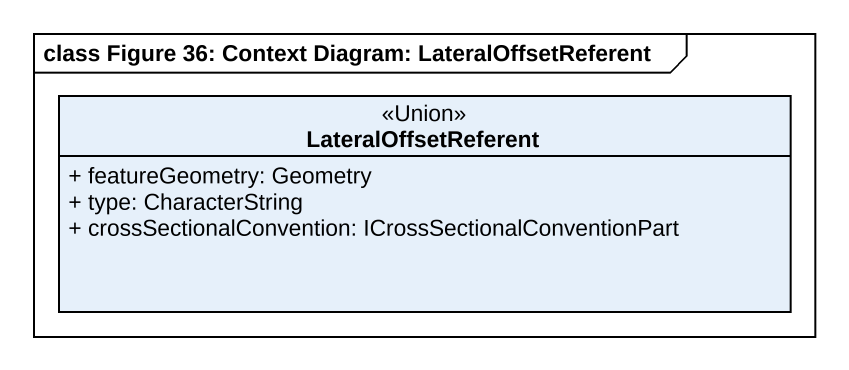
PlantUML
@startuml
mainframe class Figure 36: Context Diagram: LateralOffsetReferent
hide circle
hide empty members
skinparam classAttributeIconSize 0
class LateralOffsetReferent <<Union>> {
  + featureGeometry: Geometry
  + type: CharacterString
  + crossSectionalConvention: ICrossSectionalConventionPart
}
@enduml
